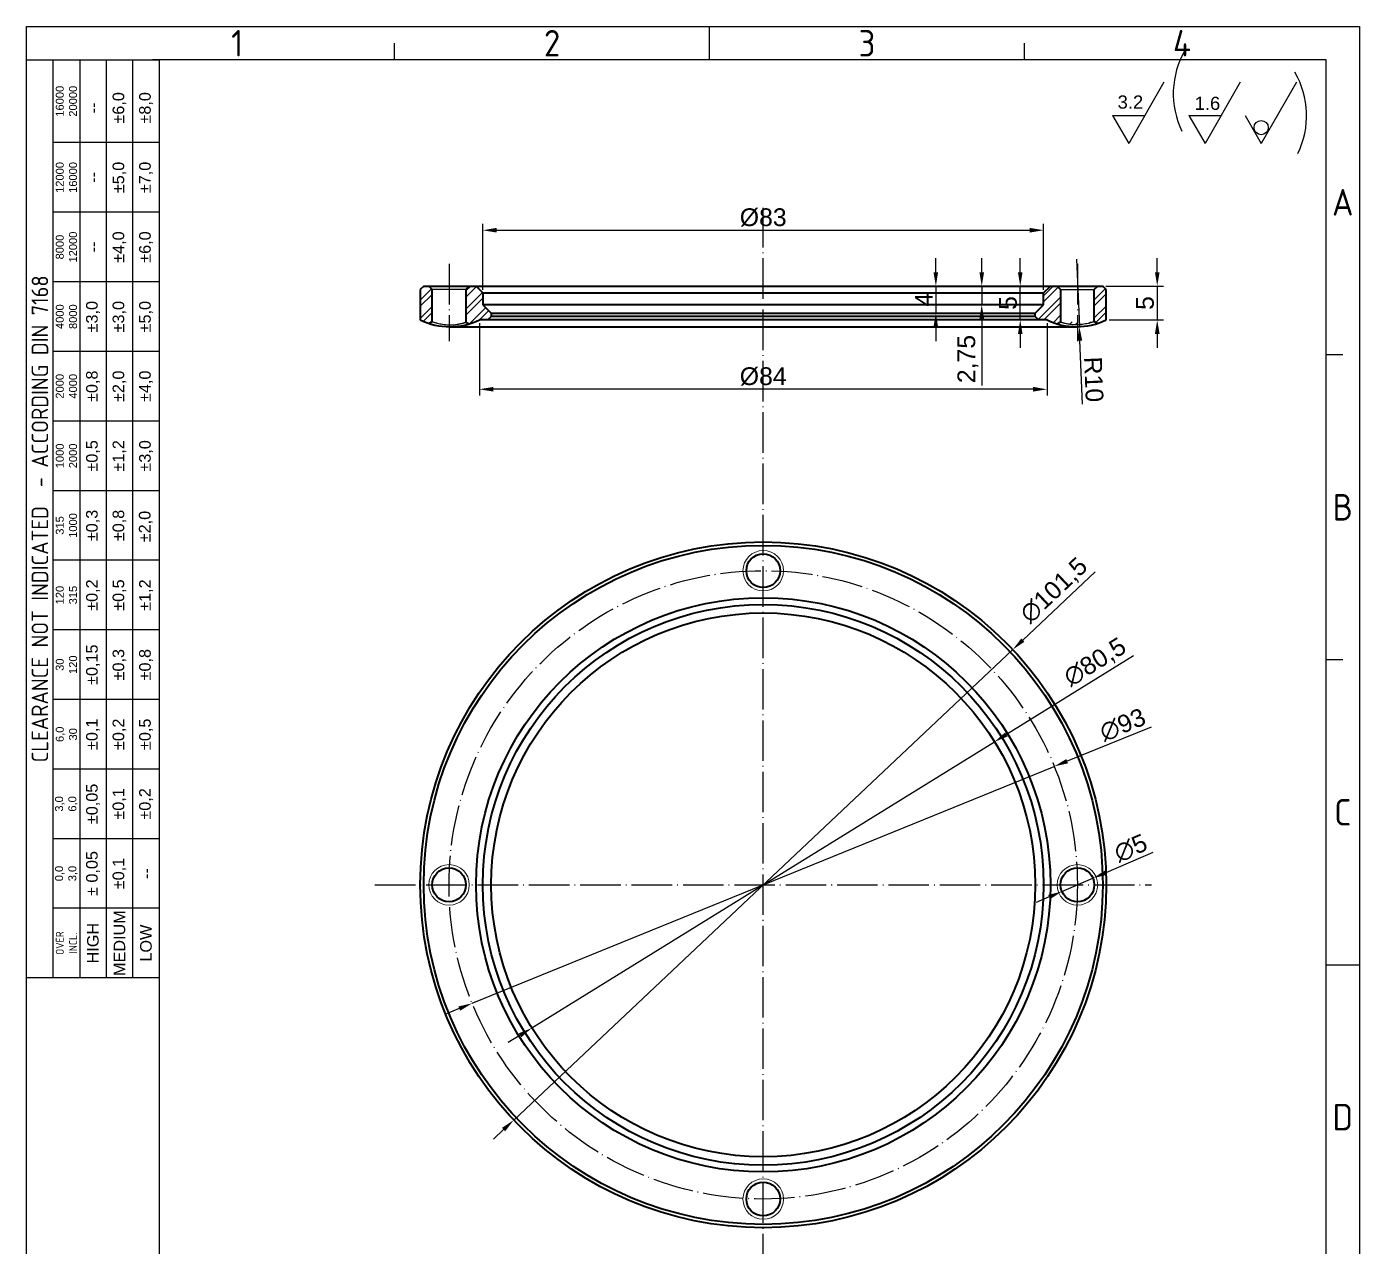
# Model space of a CAD drawing. Header units: millimetres. Extents: x 4337 to 4534, y 1258 to 1534.
# Drawn here: x 4336.6 to 4533.9, y 1353.3 to 1533.8 of the extents above; entities that cross this region are included whole.
import ezdxf
from ezdxf.enums import TextEntityAlignment as Align

# ---------------------------------------------------------------- set-up
doc = ezdxf.new("R2010")
doc.units = ezdxf.units.MM
doc.linetypes.add('ACAD_ISO04W100', pattern=[30, 24, -3, 0, -3])
doc.linetypes.add('HIDDEN', pattern=[1.905, 1.27, -0.635])
for name, color, linetype, lineweight in [('AM_0', 7, 'Continuous', 40), ('AM_4', 1, 'ACAD_ISO04W100', 25), ('AM_5', 5, 'Continuous', 25)]:
    doc.layers.add(name, color=color, linetype=linetype, lineweight=lineweight)
doc.styles.add('ACISOTS', font='isocp.shx', dxfattribs={"height": 1})
doc.styles.get("Standard").update_dxf_attribs({"font": 'arial.ttf'})
doc.dimstyles.new('ISO-25', dxfattribs={"dimscale": 0.75, "dimtxt": 3.5, "dimasz": 2.75, "dimexe": 1.25, "dimexo": 0.625, "dimtad": 1, "dimtxsty": 'Standard', "dimcen": 2.5, "dimadec": 0, "dimazin": 0, "dimtfac": 1, "dimtmove": 0, "dimatfit": 3, "dimfxl": 1, "dimarcsym": 0})

# ---------------------------------------------------------------- blocks, each defined once
blk = doc.blocks.new('*D64')
at = {"layer": 'AM_5', "color": 0, "lineweight": -2, "ltscale": 0.25, "transparency": 16777216}
for p, q in [((4503.94, 1497.5), (4503.94, 1499.56)), ((4496.35, 1495.44), (4504.88, 1495.44)), ((4503.94, 1495.44), (4503.94, 1490.44)), ((4496.85, 1490.44), (4504.88, 1490.44)), ((4503.94, 1488.37), (4503.94, 1486.31))]:
    blk.add_line(p, q, dxfattribs=at)
at = {"layer": 'AM_5', "color": 0, "ltscale": 0.25, "transparency": 16777216}
for points in [[(4503.6, 1497.5), (4504.29, 1497.5), (4503.94, 1495.44)], [(4503.6, 1488.37), (4504.29, 1488.37), (4503.94, 1490.44)]]:
    blk.add_solid(points, dxfattribs=at)
at = {"layer": 'Defpoints', "color": 0, "ltscale": 0.25, "transparency": 16777216}
for p in [(4495.88, 1495.44), (4496.38, 1490.44), (4503.94, 1490.44)]:
    blk.add_point(p, dxfattribs=at)
at = {"layer": 'AM_5', "color": 0, "ltscale": 0.25, "transparency": 16777216, "insert": (4502.14, 1492.94), "char_height": 2.62, "attachment_point": 5, "rotation": 90}
blk.add_mtext('5', dxfattribs=at)
blk = doc.blocks.new('*D65')
at = {"layer": 'AM_5', "color": 0, "lineweight": -2, "ltscale": 0.25, "transparency": 16777216}
for p, q in [((4477.97, 1497.5), (4477.97, 1499.56)), ((4477.51, 1495.44), (4477.04, 1495.44)), ((4477.97, 1495.44), (4477.97, 1492.69)), ((4477.51, 1492.69), (4477.04, 1492.69)), ((4477.97, 1490.62), (4477.97, 1480.74))]:
    blk.add_line(p, q, dxfattribs=at)
at = {"layer": 'AM_5', "color": 0, "ltscale": 0.25, "transparency": 16777216}
for points in [[(4477.63, 1497.5), (4478.32, 1497.5), (4477.97, 1495.44)], [(4477.63, 1490.62), (4478.32, 1490.62), (4477.97, 1492.69)]]:
    blk.add_solid(points, dxfattribs=at)
at = {"layer": 'Defpoints', "color": 0, "ltscale": 0.25, "transparency": 16777216}
for p in [(4477.97, 1495.44), (4477.97, 1492.69), (4477.97, 1492.69)]:
    blk.add_point(p, dxfattribs=at)
at = {"layer": 'AM_5', "color": 0, "ltscale": 0.25, "transparency": 16777216, "insert": (4475.93, 1484.65), "char_height": 2.625, "attachment_point": 5, "rotation": 90}
blk.add_mtext('2,75', dxfattribs=at)
blk = doc.blocks.new('*D66')
at = {"layer": 'AM_5', "color": 0, "lineweight": -2, "ltscale": 0.25, "transparency": 16777216}
for p, q in [((4483.67, 1497.5), (4483.67, 1499.56)), ((4483.2, 1495.44), (4482.73, 1495.44)), ((4483.67, 1490.44), (4483.67, 1495.44)), ((4483.2, 1490.44), (4482.73, 1490.44)), ((4483.67, 1488.37), (4483.67, 1486.31))]:
    blk.add_line(p, q, dxfattribs=at)
at = {"layer": 'AM_5', "color": 0, "ltscale": 0.25, "transparency": 16777216}
for points in [[(4483.33, 1497.5), (4484.01, 1497.5), (4483.67, 1495.44)], [(4483.33, 1488.37), (4484.01, 1488.37), (4483.67, 1490.44)]]:
    blk.add_solid(points, dxfattribs=at)
at = {"layer": 'Defpoints', "color": 0, "ltscale": 0.25, "transparency": 16777216}
for p in [(4483.67, 1495.44), (4483.67, 1495.44), (4483.67, 1490.44)]:
    blk.add_point(p, dxfattribs=at)
at = {"layer": 'AM_5', "color": 0, "ltscale": 0.25, "transparency": 16777216, "insert": (4481.87, 1492.94), "char_height": 2.62, "attachment_point": 5, "rotation": 90}
blk.add_mtext('5', dxfattribs=at)
blk = doc.blocks.new('*D67')
at = {"layer": 'AM_5', "color": 0, "lineweight": -2, "ltscale": 0.25, "transparency": 16777216}
for p, q in [((4471.18, 1497.5), (4471.18, 1499.56)), ((4470.71, 1495.44), (4470.24, 1495.44)), ((4471.18, 1495.44), (4471.18, 1491.44)), ((4471.28, 1491.44), (4472.11, 1491.44)), ((4471.18, 1489.37), (4471.18, 1487.31))]:
    blk.add_line(p, q, dxfattribs=at)
at = {"layer": 'AM_5', "color": 0, "ltscale": 0.25, "transparency": 16777216}
for points in [[(4470.83, 1497.5), (4471.52, 1497.5), (4471.18, 1495.44)], [(4470.83, 1489.37), (4471.52, 1489.37), (4471.18, 1491.44)]]:
    blk.add_solid(points, dxfattribs=at)
at = {"layer": 'Defpoints', "color": 0, "ltscale": 0.25, "transparency": 16777216}
for p in [(4471.18, 1495.44), (4470.81, 1491.44), (4471.18, 1491.44)]:
    blk.add_point(p, dxfattribs=at)
at = {"layer": 'AM_5', "color": 0, "ltscale": 0.25, "transparency": 16777216, "insert": (4469.39, 1493.44), "char_height": 2.62, "attachment_point": 5, "rotation": 90}
blk.add_mtext('4', dxfattribs=at)
blk = doc.blocks.new('*D68')
at = {"layer": 'AM_5', "color": 0, "lineweight": -2, "ltscale": 0.25, "transparency": 16777216}
for p, q in [((4494.78, 1453.15), (4484.06, 1443.04)), ((4408.71, 1372), (4482.56, 1441.63)), ((4407.21, 1370.59), (4405.71, 1369.17))]:
    blk.add_line(p, q, dxfattribs=at)
at = {"layer": 'AM_5', "color": 0, "ltscale": 0.25, "transparency": 16777216}
for points in [[(4483.82, 1443.29), (4484.29, 1442.79), (4482.56, 1441.63)], [(4406.97, 1370.84), (4407.44, 1370.34), (4408.71, 1372)]]:
    blk.add_solid(points, dxfattribs=at)
at = {"layer": 'Defpoints', "color": 0, "ltscale": 0.25, "transparency": 16777216}
for p in [(4482.56, 1441.63), (4408.71, 1372)]:
    blk.add_point(p, dxfattribs=at)
at = {"layer": 'AM_5', "color": 0, "ltscale": 0.25, "transparency": 16777216, "insert": (4488.74, 1450.33), "char_height": 2.625, "attachment_point": 5, "rotation": 43.3144}
blk.add_mtext('∅101,5', dxfattribs=at)
blk = doc.blocks.new('*D69')
at = {"layer": 'AM_5', "color": 0, "lineweight": -2, "ltscale": 0.25, "transparency": 16777216}
for p, q in [((4500.41, 1440.71), (4481.62, 1429.08)), ((4411.4, 1385.64), (4479.86, 1427.99)), ((4409.65, 1384.55), (4407.9, 1383.47))]:
    blk.add_line(p, q, dxfattribs=at)
at = {"layer": 'AM_5', "color": 0, "ltscale": 0.25, "transparency": 16777216}
for points in [[(4481.43, 1429.37), (4481.8, 1428.78), (4479.86, 1427.99)], [(4409.47, 1384.85), (4409.83, 1384.26), (4411.4, 1385.64)]]:
    blk.add_solid(points, dxfattribs=at)
at = {"layer": 'Defpoints', "color": 0, "ltscale": 0.25, "transparency": 16777216}
for p in [(4479.86, 1427.99), (4411.4, 1385.64)]:
    blk.add_point(p, dxfattribs=at)
at = {"layer": 'AM_5', "color": 0, "ltscale": 0.25, "transparency": 16777216, "insert": (4494.8, 1439.69), "char_height": 2.625, "attachment_point": 5, "rotation": 31.7432}
blk.add_mtext('∅80,5', dxfattribs=at)
blk = doc.blocks.new('*D70')
at = {"layer": 'AM_5', "color": 0, "lineweight": -2, "ltscale": 0.25, "transparency": 16777216}
for p, q in [((4492.01, 1499.43), (4492.42, 1489.44)), ((4492.88, 1477.95), (4492.5, 1487.38))]:
    blk.add_line(p, q, dxfattribs=at)
at = {"layer": 'AM_5', "color": 0, "ltscale": 0.25, "transparency": 16777216}
blk.add_solid([(4492.84, 1487.39), (4492.16, 1487.36), (4492.42, 1489.44)], dxfattribs=at)
at = {"layer": 'Defpoints', "color": 0, "ltscale": 0.25, "transparency": 16777216}
for p in [(4492.01, 1499.43), (4492.42, 1489.44)]:
    blk.add_point(p, dxfattribs=at)
at = {"layer": 'AM_5', "color": 0, "ltscale": 0.25, "transparency": 16777216, "insert": (4494.54, 1481.63), "char_height": 2.625, "attachment_point": 5, "rotation": 272.3375}
blk.add_mtext('R10', dxfattribs=at)
blk = doc.blocks.new('*D71')
at = {"layer": 'AM_5', "color": 0, "lineweight": -2, "ltscale": 0.25, "transparency": 16777216}
for p, q in [((4404.13, 1494.9), (4404.13, 1504.65)), ((4406.2, 1503.71), (4485.07, 1503.71)), ((4487.13, 1494.9), (4487.13, 1504.65))]:
    blk.add_line(p, q, dxfattribs=at)
at = {"layer": 'AM_5', "color": 0, "ltscale": 0.25, "transparency": 16777216}
for points in [[(4406.2, 1504.06), (4406.2, 1503.37), (4404.13, 1503.71)], [(4485.07, 1504.06), (4485.07, 1503.37), (4487.13, 1503.71)]]:
    blk.add_solid(points, dxfattribs=at)
at = {"layer": 'Defpoints', "color": 0, "ltscale": 0.25, "transparency": 16777216}
for p in [(4487.13, 1503.71), (4404.13, 1494.44), (4487.13, 1494.44)]:
    blk.add_point(p, dxfattribs=at)
at = {"layer": 'AM_5', "color": 0, "ltscale": 0.25, "transparency": 16777216, "insert": (4445.63, 1505.59), "char_height": 2.625, "attachment_point": 5}
blk.add_mtext('%%c83', dxfattribs=at)
blk = doc.blocks.new('*D72')
at = {"layer": 'AM_5', "color": 0, "lineweight": -2, "ltscale": 0.25, "transparency": 16777216}
for p, q in [((4403.63, 1489.97), (4403.63, 1479.24)), ((4487.63, 1489.97), (4487.63, 1479.24)), ((4485.57, 1480.17), (4405.7, 1480.17))]:
    blk.add_line(p, q, dxfattribs=at)
at = {"layer": 'AM_5', "color": 0, "ltscale": 0.25, "transparency": 16777216}
for points in [[(4405.7, 1480.52), (4405.7, 1479.83), (4403.63, 1480.17)], [(4485.57, 1480.52), (4485.57, 1479.83), (4487.63, 1480.17)]]:
    blk.add_solid(points, dxfattribs=at)
at = {"layer": 'Defpoints', "color": 0, "ltscale": 0.25, "transparency": 16777216}
for p in [(4403.63, 1490.44), (4487.63, 1490.44), (4403.63, 1480.17)]:
    blk.add_point(p, dxfattribs=at)
at = {"layer": 'AM_5', "color": 0, "ltscale": 0.25, "transparency": 16777216, "insert": (4445.63, 1482.06), "char_height": 2.625, "attachment_point": 5}
blk.add_mtext('%%C84', dxfattribs=at)
blk = doc.blocks.new('*D77')
at = {"layer": 'AM_5', "color": 0, "lineweight": -2, "ltscale": 0.25, "transparency": 16777216}
for p, q in [((4503.04, 1430.18), (4490.61, 1425.13)), ((4402.56, 1389.28), (4488.7, 1424.35)), ((4400.65, 1388.51), (4398.74, 1387.73))]:
    blk.add_line(p, q, dxfattribs=at)
at = {"layer": 'AM_5', "color": 0, "ltscale": 0.25, "transparency": 16777216}
for points in [[(4490.48, 1425.44), (4490.74, 1424.81), (4488.7, 1424.35)], [(4400.52, 1388.82), (4400.78, 1388.19), (4402.56, 1389.28)]]:
    blk.add_solid(points, dxfattribs=at)
at = {"layer": 'Defpoints', "color": 0, "ltscale": 0.25, "transparency": 16777216}
for p in [(4488.7, 1424.35), (4402.56, 1389.28)]:
    blk.add_point(p, dxfattribs=at)
at = {"layer": 'AM_5', "color": 0, "ltscale": 0.25, "transparency": 16777216, "insert": (4498.83, 1430.5), "char_height": 2.625, "attachment_point": 5, "rotation": 22.1505}
blk.add_mtext('∅93', dxfattribs=at)
blk = doc.blocks.new('*D79')
at = {"layer": 'AM_5', "color": 0, "lineweight": -2, "ltscale": 0.25, "transparency": 16777216}
for p, q in [((4503.31, 1411.61), (4496.33, 1408.61)), ((4489.84, 1405.83), (4494.43, 1407.8)), ((4487.94, 1405.02), (4486.04, 1404.2))]:
    blk.add_line(p, q, dxfattribs=at)
at = {"layer": 'AM_5', "color": 0, "ltscale": 0.25, "transparency": 16777216}
for points in [[(4496.19, 1408.93), (4496.46, 1408.3), (4494.43, 1407.8)], [(4487.8, 1405.33), (4488.08, 1404.7), (4489.84, 1405.83)]]:
    blk.add_solid(points, dxfattribs=at)
at = {"layer": 'Defpoints', "color": 0, "ltscale": 0.25, "transparency": 16777216}
for p in [(4494.43, 1407.8), (4489.84, 1405.83)]:
    blk.add_point(p, dxfattribs=at)
at = {"layer": 'AM_5', "color": 0, "ltscale": 0.25, "transparency": 16777216, "insert": (4500.02, 1412.25), "char_height": 2.625, "attachment_point": 5, "rotation": 23.2341}
blk.add_mtext('∅5', dxfattribs=at)

msp = doc.modelspace()

# ---------------------------------------------------------------- hatches: boundary and pattern name
at = {"layer": 'AM_5', "ltscale": 0.25}
h = msp.add_hatch(dxfattribs=at)
h.set_pattern_fill('ANSI32', color=256, scale=0.2)
h.paths.add_polyline_path([(4396.633, 1494.936), (4396.133, 1495.436), (4395.383, 1495.436), (4394.883, 1494.936), (4394.883, 1490.436, 0.034608), (4396.165, 1489.918), (4396.633, 1490.186)])
h.paths.add_polyline_path([(4404.133, 1492.686), (4404.133, 1494.436), (4403.133, 1495.436), (4402.133, 1495.436), (4401.633, 1494.936), (4401.633, 1490.108), (4402.093, 1489.838, 0.0413517), (4403.633, 1490.436), (4404.883, 1490.436), (4405.383, 1490.936), (4405.383, 1491.436)])
edge = h.paths.add_edge_path()
edge.add_spline(control_points=[(4491.871, 1489.432), (4491.77, 1489.432), (4491.475, 1489.431), (4491.005, 1489.467), (4490.489, 1489.53), (4490.037, 1489.611), (4489.666, 1489.697), (4489.384, 1489.774), (4489.239, 1489.817), (4489.177, 1489.837), (4489.17, 1489.839)], knot_values=[0.0456421, 0.0456421, 0.0456421, 0.0456421, 0.1152328, 0.2497053, 0.3834924, 0.5171611, 0.6494233, 0.7815687, 0.912686, 1, 1, 1, 1], degree=3, periodic=0)
edge.add_arc((4492.008, 1499.428), 10, 253.5264, 257.33288, ccw=False)
edge.add_spline(control_points=[(4489.17, 1489.839), (4489.166, 1489.84), (4489.166, 1489.84), (4489.173, 1489.838), (4489.173, 1489.838)], knot_values=[0, 0, 0, 0, 0.0432599, 0.0456421, 0.0456421, 0.0456421, 0.0456421], degree=3, periodic=0)
edge.add_line((4489.172, 1489.838), (4489.172, 1489.838))
edge.add_arc((4492.008, 1499.428), 10, 244.05552, 253.52724, ccw=False)
edge.add_line((4487.633, 1490.436), (4486.383, 1490.436))
edge.add_line((4486.383, 1490.436), (4485.883, 1490.936))
edge.add_line((4485.883, 1490.936), (4485.883, 1491.436))
edge.add_line((4485.883, 1491.436), (4487.133, 1492.686))
edge.add_line((4487.133, 1492.686), (4487.133, 1494.436))
edge.add_line((4487.133, 1494.436), (4488.133, 1495.436))
edge.add_line((4488.133, 1495.436), (4489.133, 1495.436))
edge.add_line((4489.133, 1495.436), (4489.633, 1494.936))
edge.add_line((4489.633, 1494.936), (4489.633, 1490.108))
edge.add_spline(control_points=[(4489.633, 1490.108), (4489.633, 1490.108), (4489.633, 1490.108), (4489.633, 1490.108), (4489.633, 1490.108)], knot_values=[0.9989327, 0.9989327, 0.9989327, 0.9989327, 0.9989547, 1, 1, 1, 1], degree=3, periodic=0)
edge.add_spline(control_points=[(4489.633, 1490.108), (4489.641, 1490.105), (4489.692, 1490.087), (4489.795, 1490.051), (4489.965, 1489.997), (4490.147, 1489.944), (4490.365, 1489.889), (4490.614, 1489.835), (4490.887, 1489.787), (4491.229, 1489.742), (4491.65, 1489.71), (4492.144, 1489.707), (4492.637, 1489.736), (4493.098, 1489.794), (4493.522, 1489.871), (4493.774, 1489.93), (4493.896, 1489.962), (4493.904, 1489.964), (4493.954, 1489.977), (4494.043, 1490.001), (4494.164, 1490.035), (4494.271, 1490.067), (4494.366, 1490.096), (4494.487, 1490.136), (4494.606, 1490.176), (4494.623, 1490.183), (4494.632, 1490.186)], knot_values=[0, 0, 0, 0, 0.038169, 0.1005954, 0.14177, 0.1829063, 0.2257985, 0.2682187, 0.3095961, 0.3509514, 0.4133183, 0.4757436, 0.5379642, 0.600603, 0.6589318, 0.7215088, 0.7245258, 0.7256221, 0.7257653, 0.7518057, 0.7766569, 0.8015008, 0.8262644, 0.8510189, 0.9136049, 0.9748394, 0.9748394, 0.9748394, 0.9748394], degree=3, periodic=0)
edge.add_line((4489.632, 1490.108), (4489.172, 1489.838))
edge.add_arc((4492.008, 1499.428), 10, 253.52724, 268.31974)
h.paths.add_polyline_path([(4496.383, 1494.936), (4495.883, 1495.436), (4495.133, 1495.436), (4494.633, 1494.936), (4494.633, 1490.186), (4495.1, 1489.918, 0.034608), (4496.383, 1490.436)])

# ---------------------------------------------------------------- linework, layer by layer
at = {"color": 135, "lineweight": 25}
for p, q in [((4336.627, 1258.121), (4336.627, 1533.846)), ((4336.627, 1533.846), (4533.853, 1533.846)), ((4437.693, 1528.94), (4437.693, 1533.846)), ((4533.853, 1533.846), (4533.853, 1258.121)), ((4391.085, 1528.94), (4391.085, 1531.393)), ((4484.301, 1528.94), (4484.301, 1531.393)), ((4340.552, 1393.04), (4340.552, 1528.94)), ((4344.476, 1528.94), (4344.476, 1393.04)), ((4348.401, 1528.94), (4348.401, 1393.04)), ((4352.326, 1393.04), (4352.326, 1528.94)), ((4356.251, 1516.674), (4340.552, 1516.674)), ((4356.251, 1506.372), (4340.552, 1506.372)), ((4356.251, 1496.069), (4340.552, 1496.069)), ((4356.251, 1485.766), (4340.552, 1485.766)), ((4531.4, 1485.275), (4528.947, 1485.275)), ((4356.251, 1475.463), (4340.552, 1475.463)), ((4356.251, 1465.16), (4340.552, 1465.16)), ((4356.251, 1454.857), (4340.552, 1454.857)), ((4356.251, 1444.554), (4340.552, 1444.554)), ((4531.4, 1440.139), (4528.947, 1440.139)), ((4356.251, 1434.251), (4340.552, 1434.251)), ((4356.251, 1423.948), (4340.552, 1423.948)), ((4356.251, 1413.646), (4340.552, 1413.646)), ((4356.251, 1403.343), (4340.552, 1403.343)), ((4528.947, 1395.002), (4533.853, 1395.002))]:
    msp.add_line(p, q, dxfattribs=at)
for p, q in [((4528.947, 1528.94), (4355.27, 1528.94)), ((4356.251, 1528.94), (4356.251, 1263.027)), ((4528.947, 1263.027), (4528.947, 1528.94))]:
    msp.add_line(p, q)
at = {"color": 7, "linetype": 'HIDDEN', "lineweight": 0}
msp.add_line((4490.033, 1489.615), (4489.838, 1489.66), dxfattribs=at)
at = {"color": 135, "lineweight": 25}
msp.add_lwpolyline([(4356.251, 1528.94), (4356.251, 1393.04), (4336.627, 1393.04), (4336.627, 1528.94)], close=True, dxfattribs=at)
at = {"color": 7, "linetype": 'Continuous', "lineweight": 15}
for centre in [(4445.633, 1453.315), (4399.133, 1406.815), (4492.133, 1406.815), (4445.633, 1360.315)]:
    msp.add_circle(centre, 3, dxfattribs=at)
at = {"color": 7, "linetype": 'HIDDEN', "lineweight": 0}
msp.add_open_spline([(4489.173, 1489.838), (4489.173, 1489.838), (4489.153, 1489.844), (4489.222, 1489.823), (4489.384, 1489.774), (4489.666, 1489.697), (4490.037, 1489.611), (4490.489, 1489.53), (4491.005, 1489.467), (4491.475, 1489.431), (4491.77, 1489.432), (4491.871, 1489.432)], degree=3, knots=[0, 0, 0, 0, 0.0023822, 0.1329561, 0.2640734, 0.3962188, 0.528481, 0.6621497, 0.7959368, 0.9304093, 1, 1, 1, 1], dxfattribs=at)
at = {"color": 7, "linetype": 'Continuous', "lineweight": 15}
for points, knots in [([(4491.871, 1489.432), (4491.964, 1489.431), (4492.251, 1489.427), (4492.736, 1489.457), (4493.294, 1489.516), (4493.806, 1489.598), (4494.253, 1489.69), (4494.621, 1489.781), (4494.893, 1489.856), (4495.068, 1489.908), (4495.089, 1489.915), (4495.099, 1489.918)], [0, 0, 0, 0, 0.0579985, 0.1772658, 0.2968765, 0.4155597, 0.5339277, 0.6518897, 0.7687319, 0.8857794, 1, 1, 1, 1]), ([(4492.143, 1489.431), (4492.139, 1489.431), (4492.049, 1489.426), (4491.958, 1489.429), (4491.871, 1489.432)], [0, 0, 0, 0, 0.0375076, 1, 1, 1, 1])]:
    msp.add_open_spline(points, degree=3, knots=knots, dxfattribs=at)
at = {"layer": 'AM_0'}
for p, q in [((4395.383, 1495.436), (4394.883, 1494.936)), ((4395.383, 1495.436), (4495.883, 1495.436)), ((4396.633, 1494.936), (4396.133, 1495.436)), ((4402.133, 1495.436), (4401.633, 1494.936)), ((4403.133, 1495.436), (4404.133, 1494.436)), ((4487.133, 1494.436), (4488.133, 1495.436)), ((4489.133, 1495.436), (4489.633, 1494.936)), ((4494.633, 1494.936), (4495.133, 1495.436)), ((4496.383, 1494.936), (4495.883, 1495.436)), ((4394.883, 1494.936), (4394.883, 1490.436)), ((4396.633, 1490.186), (4396.633, 1494.936)), ((4401.633, 1494.936), (4401.633, 1490.108)), ((4404.133, 1494.436), (4487.133, 1494.436)), ((4404.133, 1494.436), (4404.133, 1492.686)), ((4487.133, 1492.686), (4487.133, 1494.436)), ((4489.633, 1494.936), (4489.633, 1490.108)), ((4494.633, 1490.186), (4494.633, 1494.936)), ((4496.383, 1490.436), (4496.383, 1494.936)), ((4487.133, 1492.686), (4404.133, 1492.686)), ((4404.133, 1492.686), (4405.383, 1491.436)), ((4405.383, 1491.436), (4485.883, 1491.436)), ((4405.383, 1491.436), (4405.383, 1490.936)), ((4485.883, 1491.436), (4487.133, 1492.686)), ((4485.883, 1490.936), (4485.883, 1491.436)), ((4396.165, 1489.918), (4396.633, 1490.186)), ((4399.258, 1489.428), (4492.008, 1489.428)), ((4401.633, 1490.108), (4402.093, 1489.838)), ((4487.633, 1490.436), (4403.633, 1490.436)), ((4405.383, 1490.936), (4404.883, 1490.436)), ((4485.883, 1490.936), (4405.383, 1490.936)), ((4486.383, 1490.436), (4485.883, 1490.936)), ((4489.633, 1490.108), (4489.172, 1489.838)), ((4495.1, 1489.918), (4494.633, 1490.186))]:
    msp.add_line(p, q, dxfattribs=at)
for radius in [50.75, 50.25, 42.5, 41.5, 40.25]:
    msp.add_circle((4445.633, 1406.815), radius, dxfattribs=at)
at = {"layer": 'AM_0', "color": 7}
for centre in [(4445.633, 1453.315), (4399.133, 1406.815), (4492.133, 1406.815), (4445.633, 1360.315)]:
    msp.add_circle(centre, 2.5, dxfattribs=at)
at = {"layer": 'AM_0'}
for centre in [(4399.258, 1499.428), (4492.008, 1499.428)]:
    msp.add_arc(centre, 10, 244.05552, 295.94448, dxfattribs=at)
at = {"layer": 'AM_4', "ltscale": 0.25}
for p, q in [((4445.633, 1341.565), (4445.633, 1507.039)), ((4399.133, 1498.716), (4399.133, 1487.298)), ((4492.133, 1498.716), (4492.133, 1487.298)), ((4388.162, 1406.815), (4503.103, 1406.815))]:
    msp.add_line(p, q, dxfattribs=at)
msp.add_circle((4445.633, 1406.815), 46.5, dxfattribs=at)
at = {"layer": 'AM_5'}
for p, q in [((4504.932, 1525.608), (4499.715, 1516.572)), ((4516.23, 1525.608), (4511.013, 1516.572)), ((4524.538, 1525.608), (4519.321, 1516.572)), ((4497.343, 1520.679), (4502.086, 1520.679)), ((4497.343, 1520.679), (4499.715, 1516.572)), ((4508.642, 1520.679), (4513.385, 1520.679)), ((4508.642, 1520.679), (4511.013, 1516.572)), ((4516.95, 1520.679), (4519.321, 1516.572))]:
    msp.add_line(p, q, dxfattribs=at)
at = {"layer": 'AM_5', "ltscale": 0.25}
for p, q in [((4401.633, 1494.936), (4396.633, 1494.936)), ((4489.633, 1494.936), (4494.633, 1494.936))]:
    msp.add_line(p, q, dxfattribs=at)
at = {"layer": 'AM_5'}
msp.add_circle((4519.33, 1518.899), 1.052, dxfattribs=at)
for centre, start, end in [((4519.087, 1523.941), 149.81687, 205.95777), ((4513.275, 1520.67), 334.04223, 30.18313)]:
    msp.add_arc(centre, 12.771, start, end, dxfattribs=at)
for points in [[(4396.633, 1490.186), (4396.642, 1490.183), (4396.66, 1490.176), (4396.778, 1490.136), (4396.899, 1490.096), (4396.994, 1490.067), (4397.101, 1490.035), (4397.222, 1490.001), (4397.311, 1489.977), (4397.361, 1489.964), (4397.369, 1489.962), (4397.492, 1489.93), (4397.743, 1489.871), (4398.167, 1489.794), (4398.628, 1489.736), (4399.121, 1489.707), (4399.615, 1489.71), (4400.037, 1489.742), (4400.378, 1489.787), (4400.651, 1489.835), (4400.9, 1489.889), (4401.118, 1489.944), (4401.3, 1489.997), (4401.47, 1490.051), (4401.591, 1490.093), (4401.648, 1490.114), (4401.632, 1490.108), (4401.632, 1490.108)], [(4494.632, 1490.186), (4494.623, 1490.183), (4494.606, 1490.176), (4494.487, 1490.136), (4494.366, 1490.096), (4494.271, 1490.067), (4494.164, 1490.035), (4494.043, 1490.001), (4493.954, 1489.977), (4493.904, 1489.964), (4493.896, 1489.962), (4493.774, 1489.93), (4493.522, 1489.871), (4493.098, 1489.794), (4492.637, 1489.736), (4492.144, 1489.707), (4491.65, 1489.71), (4491.229, 1489.742), (4490.887, 1489.787), (4490.614, 1489.835), (4490.365, 1489.889), (4490.147, 1489.944), (4489.965, 1489.997), (4489.795, 1490.051), (4489.674, 1490.093), (4489.617, 1490.114), (4489.633, 1490.108), (4489.633, 1490.108)]]:
    msp.add_open_spline(points, degree=3, knots=[0, 0, 0, 0, 0.0612345, 0.1238205, 0.148575, 0.1733385, 0.1981825, 0.2230337, 0.2490741, 0.2492173, 0.2503136, 0.2533305, 0.3159076, 0.3742364, 0.4368752, 0.4990957, 0.561521, 0.6238879, 0.6652433, 0.7066206, 0.7490409, 0.7919331, 0.8330694, 0.874244, 0.9366704, 0.9989547, 1, 1, 1, 1], dxfattribs=at)

# ---------------------------------------------------------------- texts
at = {"color": 135, "lineweight": 25, "style": 'ACISOTS'}
for s, p in [('1', (4367.781, 1531.393)), ('2', (4414.389, 1531.393)), ('3', (4460.997, 1531.393)), ('4', (4507.606, 1531.393)), ('A', (4531.4, 1507.843)), ('B', (4531.4, 1462.707)), ('C', (4531.4, 1417.571)), ('D', (4531.4, 1372.434))]:
    msp.add_text(s, height=3.925, dxfattribs=at).set_placement(p, align=Align.MIDDLE)
at = {"color": 135, "lineweight": 25, "attachment_point": 5, "rotation": 90}
for s, insert, char_height, width in [('16000\\P20000', (4342.514, 1522.807), 1.1775, 12.26534), ('±6,0', (4350.364, 1521.826), 1.7171, 10.30289), ('±8,0', (4354.289, 1521.826), 1.7171, 10.30289), ('--', (4346.439, 1521.826), 1.7171, 10.30289), ('12000\\P16000', (4342.514, 1511.523), 1.1775, 10.30289), ('±5,0', (4350.364, 1511.523), 1.7171, 10.30289), ('±7,0', (4354.289, 1511.523), 1.7171, 10.30289), ('--', (4346.439, 1511.523), 1.7171, 10.30289), ('8000\\P12000', (4342.514, 1501.22), 1.1775, 10.30289), ('±4,0', (4350.364, 1501.22), 1.7171, 10.30289), ('±6,0', (4354.289, 1501.22), 1.7171, 10.30289), ('--', (4346.439, 1501.22), 1.7171, 10.30289), ('{\\Fisocp.shx|c0;CLEARANCE NOT INDICATED  - ACCORDING DIN 7168}', (4338.589, 1460.99), 2.45307, 135.90001), ('±3,0', (4346.439, 1490.917), 1.7171, 10.30289), ('±3,0', (4350.364, 1490.917), 1.7171, 10.30289), ('±5,0', (4354.289, 1490.917), 1.7171, 10.30289), ('4000\\P8000', (4342.514, 1490.917), 1.1775, 10.30289), ('2000\\P4000', (4342.514, 1480.614), 1.1775, 10.30289), ('±0,8', (4346.439, 1480.614), 1.7171, 10.30289), ('±2,0', (4350.364, 1480.614), 1.7171, 10.30289), ('±4,0', (4354.289, 1480.614), 1.7171, 10.30289), ('1000\\P2000', (4342.514, 1470.311), 1.1775, 10.30289), ('±0,5', (4346.439, 1470.311), 1.7171, 10.30289), ('±1,2', (4350.364, 1470.311), 1.7171, 10.30289), ('±3,0', (4354.289, 1470.311), 1.7171, 10.30289), ('315\\P1000', (4342.514, 1460.009), 1.1775, 10.30289), ('±0,3', (4346.439, 1460.009), 1.7171, 10.30289), ('±0,8', (4350.364, 1460.009), 1.7171, 10.30289), ('±2,0', (4354.256, 1459.854), 1.7171, 10.30289), ('±0,2', (4346.439, 1449.706), 1.7171, 10.30289), ('±0,5', (4350.364, 1449.706), 1.7171, 10.30289), ('±1,2', (4354.289, 1449.706), 1.7171, 10.30289), ('120\\P315', (4342.514, 1449.706), 1.1775, 10.30289), ('±0,15', (4346.439, 1439.403), 1.7171, 10.30289), ('30\\P120', (4342.514, 1439.403), 1.1775, 10.30289), ('±0,3', (4350.364, 1439.403), 1.7171, 10.30289), ('±0,8', (4354.289, 1439.403), 1.7171, 10.30289), ('6,0\\P30', (4342.514, 1429.1), 1.1775, 10.30289), ('±0,1', (4346.439, 1429.1), 1.7171, 10.30289), ('±0,2', (4350.364, 1429.1), 1.7171, 10.30289), ('±0,5', (4354.289, 1429.1), 1.7171, 10.30289), ('±0,05', (4346.439, 1418.797), 1.7171, 10.30289), ('±0,1', (4350.364, 1418.797), 1.7171, 10.30289), ('±0,2', (4354.289, 1418.797), 1.7171, 10.30289), ('3,0\\P6,0', (4342.514, 1418.797), 1.1775, 10.30289), ('± 0,05', (4346.439, 1408.494), 1.7171, 10.30289), ('\\pt4.79529;±0,1', (4350.364, 1408.494), 1.71715, 10.30289), ('0,0\\P3,0', (4342.514, 1408.494), 1.1775, 10.30289), ('--', (4354.289, 1408.494), 1.7171, 10.30289), ('MEDIUM', (4350.364, 1398.191), 1.7171, 10.30289), ('HIGH', (4346.439, 1398.191), 1.7171, 10.30289), ('LOW', (4354.289, 1398.191), 1.7171, 10.30289), ('{\\Fisocp.shx|c0;OVER\\PINCL.}', (4342.514, 1398.191), 1.17747, 10.30289)]:
    msp.add_mtext(s, dxfattribs=dict(at, insert=insert, char_height=char_height, width=width))
at = {"layer": 'AM_5', "char_height": 1.9519, "attachment_point": 1}
for s, insert in [('3.2', (4498.076, 1523.661)), ('1.6', (4509.476, 1523.473))]:
    msp.add_mtext_dynamic_manual_height_columns(s, width=18.23779, gutter_width=12.5, heights=[0], dxfattribs=dict(at, insert=insert))

# ---------------------------------------------------------------- dimensions: what is measured, and where the dimension line sits
at = {"layer": 'AM_5', "ltscale": 0.25}
for base, p1, p2, text, picture, middle in [((4487.133, 1503.712), (4404.133, 1494.436), (4487.133, 1494.436), '%%c83', '*D71', (4445.633, 1505.595)), ((4403.633, 1480.174), (4487.633, 1490.436), (4403.633, 1490.436), '%%C84', '*D72', (4445.633, 1482.056))]:
    dim = msp.add_linear_dim(base=base, p1=p1, p2=p2, text=text, dimstyle='ISO-25', dxfattribs=at)
    dim.commit()
    dim.dimension.update_dxf_attribs({"geometry": picture, "text_midpoint": middle})
dim = msp.add_linear_dim(base=(4471.176, 1491.436), p1=(4471.176, 1495.436), p2=(4470.808, 1491.436), angle=90, dimstyle='ISO-25', dxfattribs=at)
dim.commit()
dim.dimension.update_dxf_attribs({"geometry": '*D67', "text_midpoint": (4471.176, 1493.436), "dimtype": 160})
for base, p1, p2, picture, middle in [((4477.975, 1492.686), (4477.975, 1495.436), (4477.975, 1492.686), '*D65', (4475.928, 1484.65)), ((4483.671, 1495.436), (4483.671, 1490.436), (4483.671, 1495.436), '*D66', (4481.867, 1492.936)), ((4503.945, 1490.436), (4495.883, 1495.436), (4496.383, 1490.436), '*D64', (4502.141, 1492.936))]:
    dim = msp.add_linear_dim(base=base, p1=p1, p2=p2, angle=90, dimstyle='ISO-25', dxfattribs=at)
    dim.commit()
    dim.dimension.update_dxf_attribs({"geometry": picture, "text_midpoint": middle})
dim = msp.add_radius_dim(center=(4492.008, 1499.428), mpoint=(4492.415, 1489.436), dimstyle='ISO-25', dxfattribs=at)
dim.commit()
dim.dimension.update_dxf_attribs({"geometry": '*D70', "text_midpoint": (4492.737, 1481.552), "dimtype": 164})
for p1, p2, picture, middle in [((4408.707, 1372.001), (4482.558, 1441.63), '*D68', (4488.736, 1450.326)), ((4489.835, 1405.829), (4494.43, 1407.801), '*D79', (4500.02, 1412.25))]:
    dim = msp.add_diameter_dim_2p(p1=p1, p2=p2, dimstyle='ISO-25', dxfattribs=at)
    dim.commit()
    dim.dimension.update_dxf_attribs({"geometry": picture, "text_midpoint": middle})
for p1, p2, picture, middle in [((4411.403, 1385.639), (4479.862, 1427.991), '*D69', (4495.894, 1437.91)), ((4402.564, 1389.283), (4488.701, 1424.347), '*D77', (4499.541, 1428.76))]:
    dim = msp.add_diameter_dim_2p(p1=p1, p2=p2, dimstyle='ISO-25', dxfattribs=at)
    dim.commit()
    dim.dimension.update_dxf_attribs({"geometry": picture, "text_midpoint": middle, "dimtype": 163})

doc.saveas('drawing.dxf')
